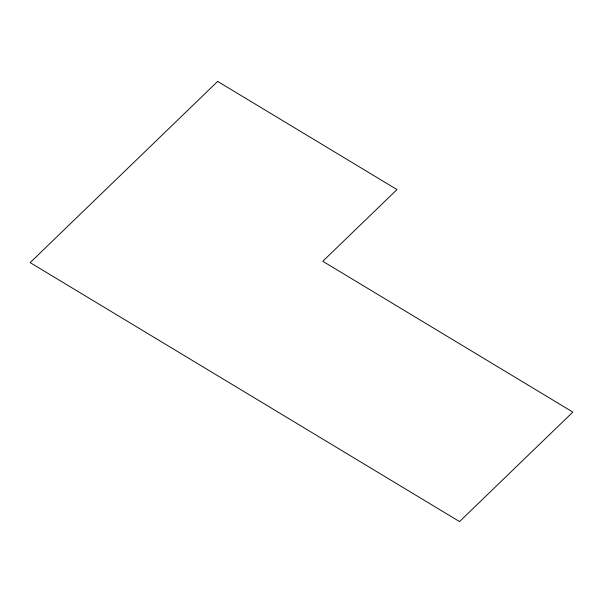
<?xml version="1.0" encoding="UTF-8"?>
<svg xmlns="http://www.w3.org/2000/svg" width="603" height="603" viewBox="0 0 603 603"><rect width="100%" height="100%" fill="white"/><g stroke="black" fill="none" stroke-linecap="round" stroke-linejoin="round"><path stroke-width="0.9" d="M217.653 81.42L30.15 262.622L459.554 521.58L572.85 412.09L322.778 261.28L396.985 189.568L217.653 81.42"/></g></svg>
